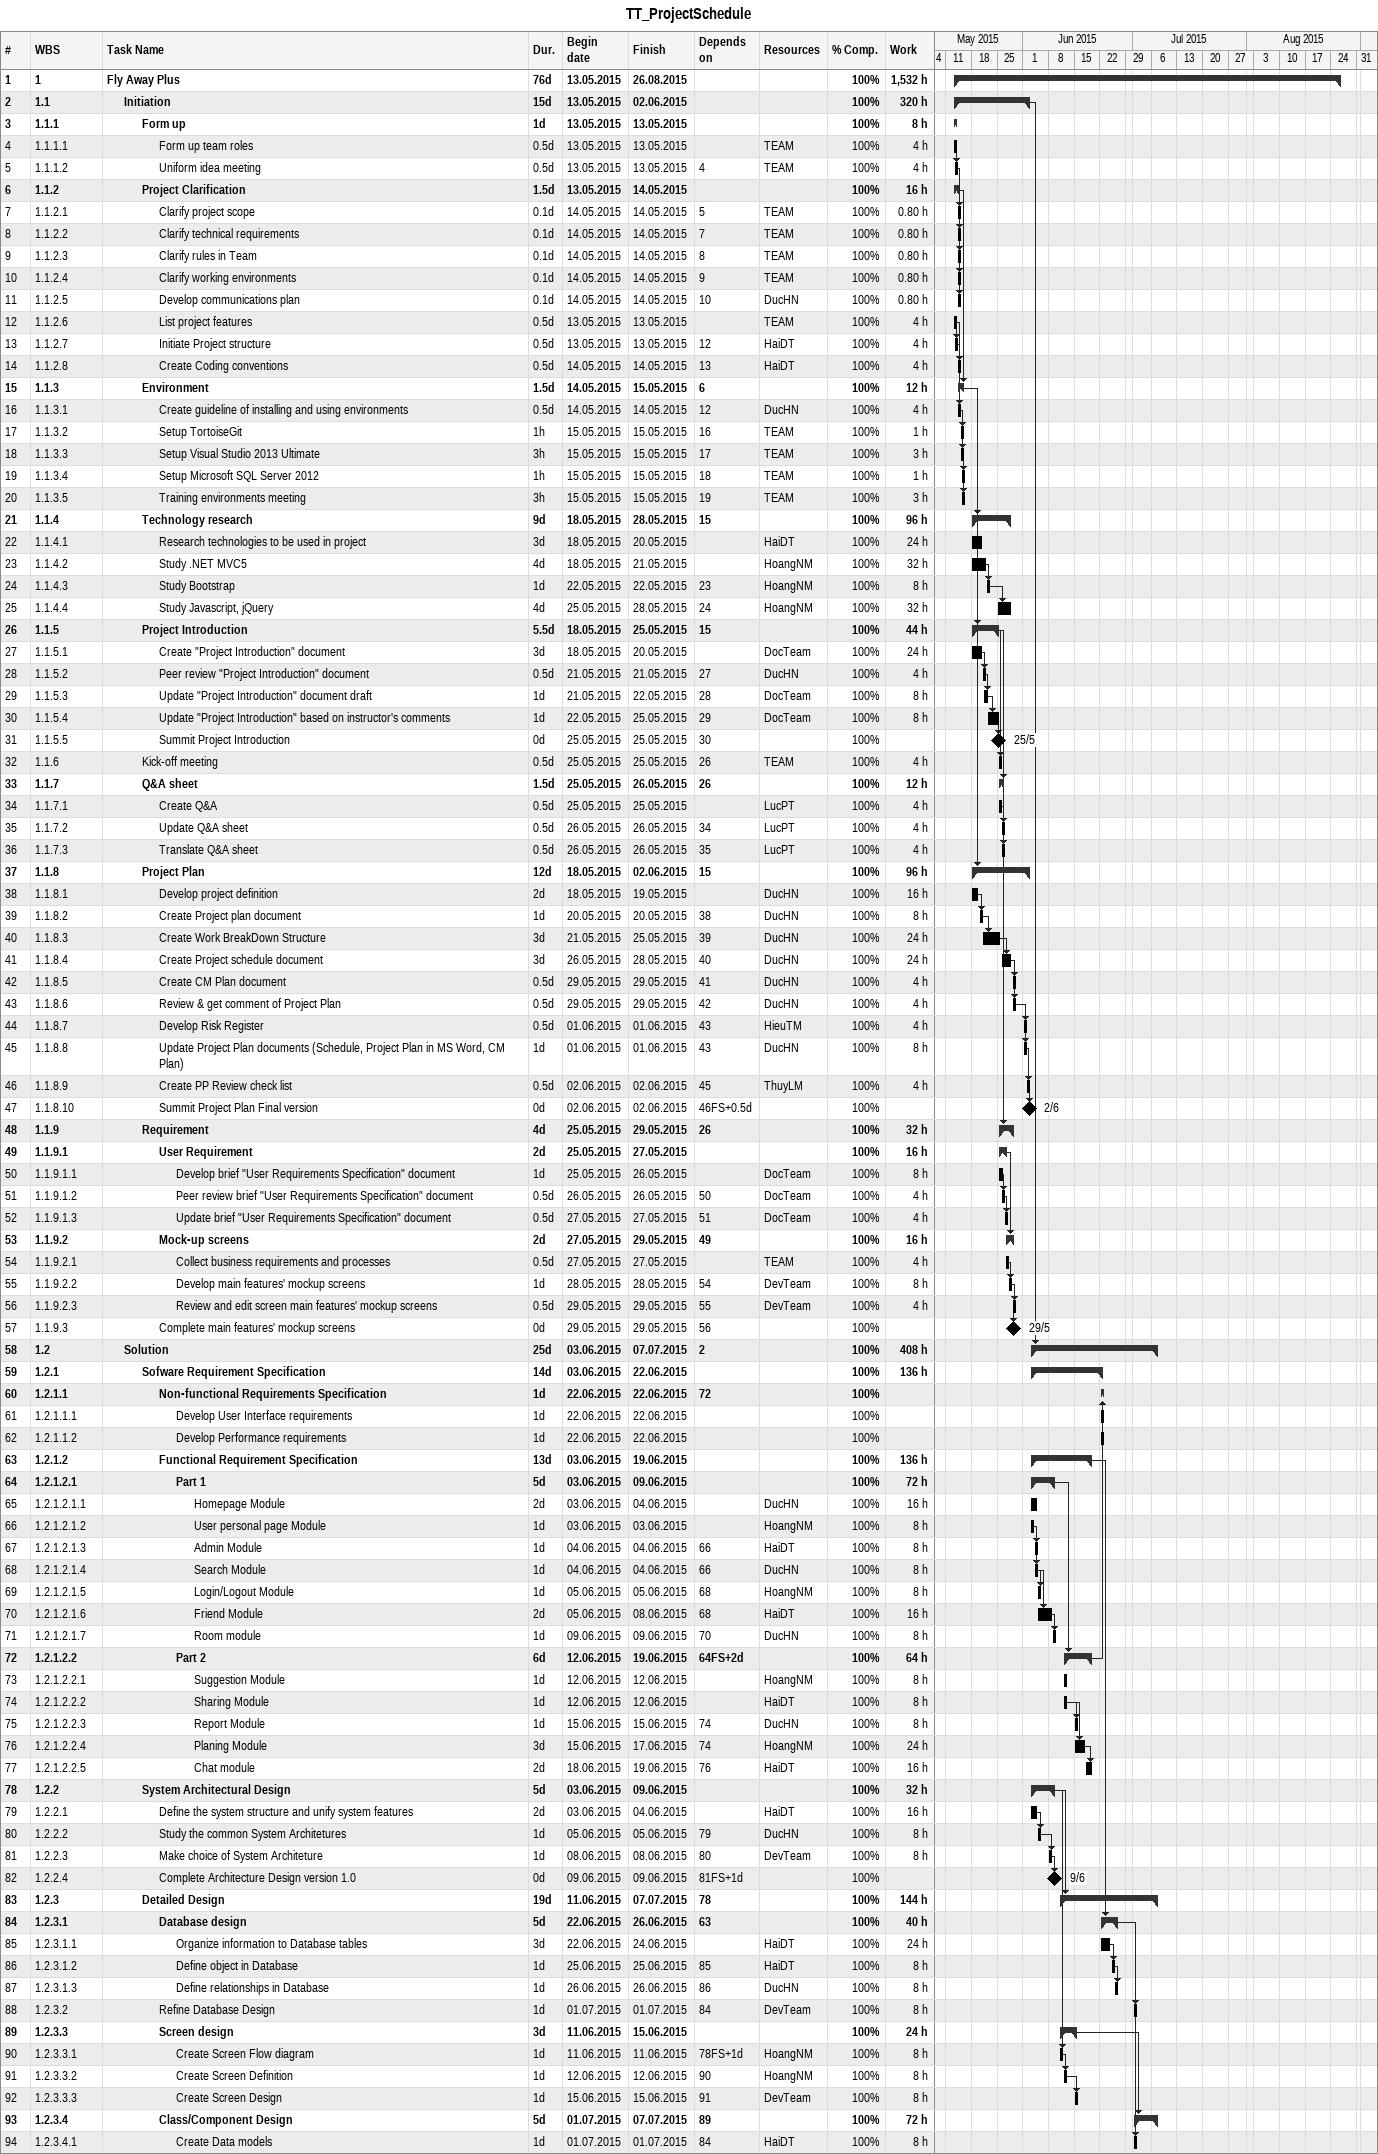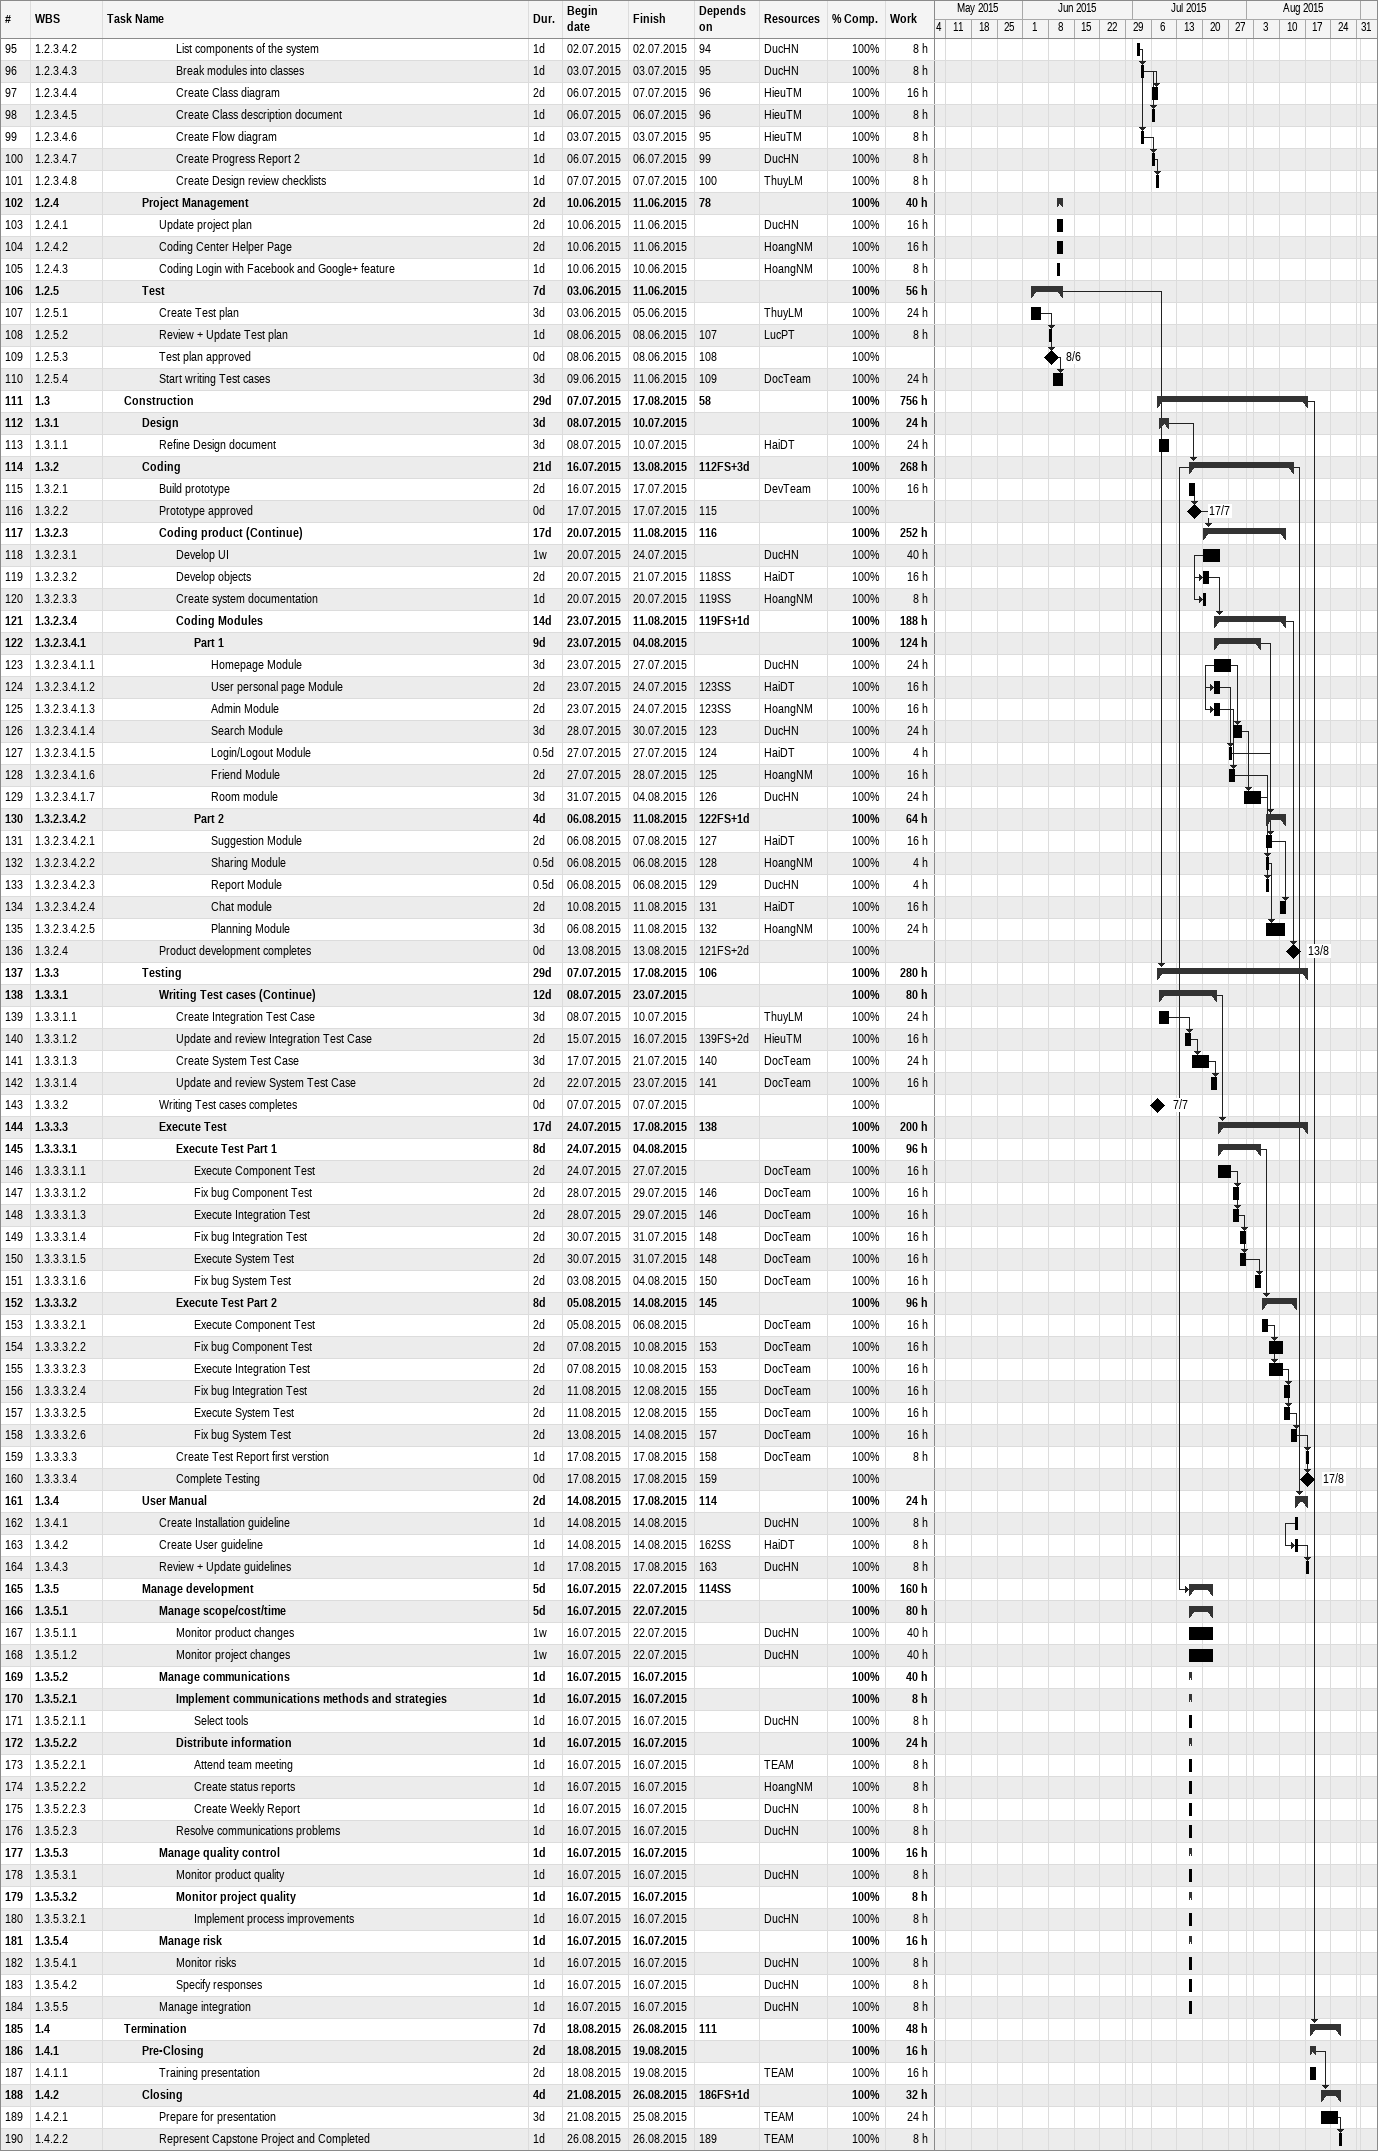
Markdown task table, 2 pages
TT_ProjectSchedule

| ID | WBS | Task | Duration | Start | Finish | Predecessors | Resources | % complete | Work (h) |
|---|---|---|---|---|---|---|---|---|---|
| 1 | 1 | **Fly Away Plus** | 76d | 2015-05-13 | 2015-08-26 |  |  | 100 | 1532 |
| 2 | 1.1 | **Initiation** | 15d | 2015-05-13 | 2015-06-02 |  |  | 100 | 320 |
| 3 | 1.1.1 | **Form up** | 1d | 2015-05-13 | 2015-05-13 |  |  | 100 | 8 |
| 4 | 1.1.1.1 | Form up team roles | 0.5d | 2015-05-13 | 2015-05-13 |  | TEAM | 100 | 4 |
| 5 | 1.1.1.2 | Uniform idea meeting | 0.5d | 2015-05-13 | 2015-05-13 | 4 | TEAM | 100 | 4 |
| 6 | 1.1.2 | **Project Clarification** | 1.5d | 2015-05-13 | 2015-05-14 |  |  | 100 | 16 |
| 7 | 1.1.2.1 | Clarify project scope | 0.1d | 2015-05-14 | 2015-05-14 | 5 | TEAM | 100 | 0.80 |
| 8 | 1.1.2.2 | Clarify technical requirements | 0.1d | 2015-05-14 | 2015-05-14 | 7 | TEAM | 100 | 0.80 |
| 9 | 1.1.2.3 | Clarify rules in Team | 0.1d | 2015-05-14 | 2015-05-14 | 8 | TEAM | 100 | 0.80 |
| 10 | 1.1.2.4 | Clarify working environments | 0.1d | 2015-05-14 | 2015-05-14 | 9 | TEAM | 100 | 0.80 |
| 11 | 1.1.2.5 | Develop communications plan | 0.1d | 2015-05-14 | 2015-05-14 | 10 | DucHN | 100 | 0.80 |
| 12 | 1.1.2.6 | List project features | 0.5d | 2015-05-13 | 2015-05-13 |  | TEAM | 100 | 4 |
| 13 | 1.1.2.7 | Initiate Project structure | 0.5d | 2015-05-13 | 2015-05-13 | 12 | HaiDT | 100 | 4 |
| 14 | 1.1.2.8 | Create Coding conventions | 0.5d | 2015-05-14 | 2015-05-14 | 13 | HaiDT | 100 | 4 |
| 15 | 1.1.3 | **Environment** | 1.5d | 2015-05-14 | 2015-05-15 | 6 |  | 100 | 12 |
| 16 | 1.1.3.1 | Create guideline of installing and using environments | 0.5d | 2015-05-14 | 2015-05-14 | 12 | DucHN | 100 | 4 |
| 17 | 1.1.3.2 | Setup TortoiseGit | 1h | 2015-05-15 | 2015-05-15 | 16 | TEAM | 100 | 1 |
| 18 | 1.1.3.3 | Setup Visual Studio 2013 Ultimate | 3h | 2015-05-15 | 2015-05-15 | 17 | TEAM | 100 | 3 |
| 19 | 1.1.3.4 | Setup Microsoft SQL Server 2012 | 1h | 2015-05-15 | 2015-05-15 | 18 | TEAM | 100 | 1 |
| 20 | 1.1.3.5 | Training environments meeting | 3h | 2015-05-15 | 2015-05-15 | 19 | TEAM | 100 | 3 |
| 21 | 1.1.4 | **Technology research** | 9d | 2015-05-18 | 2015-05-28 | 15 |  | 100 | 96 |
| 22 | 1.1.4.1 | Research technologies to be used in project | 3d | 2015-05-18 | 2015-05-20 |  | HaiDT | 100 | 24 |
| 23 | 1.1.4.2 | Study .NET MVC5 | 4d | 2015-05-18 | 2015-05-21 |  | HoangNM | 100 | 32 |
| 24 | 1.1.4.3 | Study Bootstrap | 1d | 2015-05-22 | 2015-05-22 | 23 | HoangNM | 100 | 8 |
| 25 | 1.1.4.4 | Study Javascript, jQuery | 4d | 2015-05-25 | 2015-05-28 | 24 | HoangNM | 100 | 32 |
| 26 | 1.1.5 | **Project Introduction** | 5.5d | 2015-05-18 | 2015-05-25 | 15 |  | 100 | 44 |
| 27 | 1.1.5.1 | Create "Project Introduction" document | 3d | 2015-05-18 | 2015-05-20 |  | DocTeam | 100 | 24 |
| 28 | 1.1.5.2 | Peer review "Project Introduction" document | 0.5d | 2015-05-21 | 2015-05-21 | 27 | DucHN | 100 | 4 |
| 29 | 1.1.5.3 | Update "Project Introduction" document draft | 1d | 2015-05-21 | 2015-05-22 | 28 | DocTeam | 100 | 8 |
| 30 | 1.1.5.4 | Update "Project Introduction" based on instructor's comments | 1d | 2015-05-22 | 2015-05-25 | 29 | DocTeam | 100 | 8 |
| 31 | 1.1.5.5 | Summit Project Introduction | 0d | 2015-05-25 | 2015-05-25 | 30 |  | 100 |  |
| 32 | 1.1.6 | Kick-off meeting | 0.5d | 2015-05-25 | 2015-05-25 | 26 | TEAM | 100 | 4 |
| 33 | 1.1.7 | **Q&A sheet** | 1.5d | 2015-05-25 | 2015-05-26 | 26 |  | 100 | 12 |
| 34 | 1.1.7.1 | Create Q&A | 0.5d | 2015-05-25 | 2015-05-25 |  | LucPT | 100 | 4 |
| 35 | 1.1.7.2 | Update Q&A sheet | 0.5d | 2015-05-26 | 2015-05-26 | 34 | LucPT | 100 | 4 |
| 36 | 1.1.7.3 | Translate Q&A sheet | 0.5d | 2015-05-26 | 2015-05-26 | 35 | LucPT | 100 | 4 |
| 37 | 1.1.8 | **Project Plan** | 12d | 2015-05-18 | 2015-06-02 | 15 |  | 100 | 96 |
| 38 | 1.1.8.1 | Develop project definition | 2d | 2015-05-18 | 2015-05-19 |  | DucHN | 100 | 16 |
| 39 | 1.1.8.2 | Create Project plan document | 1d | 2015-05-20 | 2015-05-20 | 38 | DucHN | 100 | 8 |
| 40 | 1.1.8.3 | Create Work BreakDown Structure | 3d | 2015-05-21 | 2015-05-25 | 39 | DucHN | 100 | 24 |
| 41 | 1.1.8.4 | Create Project schedule document | 3d | 2015-05-26 | 2015-05-28 | 40 | DucHN | 100 | 24 |
| 42 | 1.1.8.5 | Create CM Plan document | 0.5d | 2015-05-29 | 2015-05-29 | 41 | DucHN | 100 | 4 |
| 43 | 1.1.8.6 | Review & get comment of Project Plan | 0.5d | 2015-05-29 | 2015-05-29 | 42 | DucHN | 100 | 4 |
| 44 | 1.1.8.7 | Develop Risk Register | 0.5d | 2015-06-01 | 2015-06-01 | 43 | HieuTM | 100 | 4 |
| 45 | 1.1.8.8 | Update Project Plan documents (Schedule, Project Plan in MS Word, CM Plan) | 1d | 2015-06-01 | 2015-06-01 | 43 | DucHN | 100 | 8 |
| 46 | 1.1.8.9 | Create PP Review check list | 0.5d | 2015-06-02 | 2015-06-02 | 45 | ThuyLM | 100 | 4 |
| 47 | 1.1.8.10 | Summit Project Plan Final version | 0d | 2015-06-02 | 2015-06-02 | 46FS+0.5d |  | 100 |  |
| 48 | 1.1.9 | **Requirement** | 4d | 2015-05-25 | 2015-05-29 | 26 |  | 100 | 32 |
| 49 | 1.1.9.1 | **User Requirement** | 2d | 2015-05-25 | 2015-05-27 |  |  | 100 | 16 |
| 50 | 1.1.9.1.1 | Develop brief "User Requirements Specification" document | 1d | 2015-05-25 | 2015-05-26 |  | DocTeam | 100 | 8 |
| 51 | 1.1.9.1.2 | Peer review brief "User Requirements Specification" document | 0.5d | 2015-05-26 | 2015-05-26 | 50 | DocTeam | 100 | 4 |
| 52 | 1.1.9.1.3 | Update brief "User Requirements Specification" document | 0.5d | 2015-05-27 | 2015-05-27 | 51 | DocTeam | 100 | 4 |
| 53 | 1.1.9.2 | **Mock-up screens** | 2d | 2015-05-27 | 2015-05-29 | 49 |  | 100 | 16 |
| 54 | 1.1.9.2.1 | Collect business requirements and processes | 0.5d | 2015-05-27 | 2015-05-27 |  | TEAM | 100 | 4 |
| 55 | 1.1.9.2.2 | Develop main features' mockup screens | 1d | 2015-05-28 | 2015-05-28 | 54 | DevTeam | 100 | 8 |
| 56 | 1.1.9.2.3 | Review and edit screen main features' mockup screens | 0.5d | 2015-05-29 | 2015-05-29 | 55 | DevTeam | 100 | 4 |
| 57 | 1.1.9.3 | Complete main features' mockup screens | 0d | 2015-05-29 | 2015-05-29 | 56 |  | 100 |  |
| 58 | 1.2 | **Solution** | 25d | 2015-06-03 | 2015-07-07 | 2 |  | 100 | 408 |
| 59 | 1.2.1 | **Sofware Requirement Specification** | 14d | 2015-06-03 | 2015-06-22 |  |  | 100 | 136 |
| 60 | 1.2.1.1 | **Non-functional Requirements Specification** | 1d | 2015-06-22 | 2015-06-22 | 72 |  | 100 |  |
| 61 | 1.2.1.1.1 | Develop User Interface requirements | 1d | 2015-06-22 | 2015-06-22 |  |  | 100 |  |
| 62 | 1.2.1.1.2 | Develop Performance requirements | 1d | 2015-06-22 | 2015-06-22 |  |  | 100 |  |
| 63 | 1.2.1.2 | **Functional Requirement Specification** | 13d | 2015-06-03 | 2015-06-19 |  |  | 100 | 136 |
| 64 | 1.2.1.2.1 | **Part 1** | 5d | 2015-06-03 | 2015-06-09 |  |  | 100 | 72 |
| 65 | 1.2.1.2.1.1 | Homepage Module | 2d | 2015-06-03 | 2015-06-04 |  | DucHN | 100 | 16 |
| 66 | 1.2.1.2.1.2 | User personal page Module | 1d | 2015-06-03 | 2015-06-03 |  | HoangNM | 100 | 8 |
| 67 | 1.2.1.2.1.3 | Admin Module | 1d | 2015-06-04 | 2015-06-04 | 66 | HaiDT | 100 | 8 |
| 68 | 1.2.1.2.1.4 | Search Module | 1d | 2015-06-04 | 2015-06-04 | 66 | DucHN | 100 | 8 |
| 69 | 1.2.1.2.1.5 | Login/Logout Module | 1d | 2015-06-05 | 2015-06-05 | 68 | HoangNM | 100 | 8 |
| 70 | 1.2.1.2.1.6 | Friend Module | 2d | 2015-06-05 | 2015-06-08 | 68 | HaiDT | 100 | 16 |
| 71 | 1.2.1.2.1.7 | Room module | 1d | 2015-06-09 | 2015-06-09 | 70 | DucHN | 100 | 8 |
| 72 | 1.2.1.2.2 | **Part 2** | 6d | 2015-06-12 | 2015-06-19 | 64FS+2d |  | 100 | 64 |
| 73 | 1.2.1.2.2.1 | Suggestion Module | 1d | 2015-06-12 | 2015-06-12 |  | HoangNM | 100 | 8 |
| 74 | 1.2.1.2.2.2 | Sharing Module | 1d | 2015-06-12 | 2015-06-12 |  | HaiDT | 100 | 8 |
| 75 | 1.2.1.2.2.3 | Report Module | 1d | 2015-06-15 | 2015-06-15 | 74 | DucHN | 100 | 8 |
| 76 | 1.2.1.2.2.4 | Planing Module | 3d | 2015-06-15 | 2015-06-17 | 74 | HoangNM | 100 | 24 |
| 77 | 1.2.1.2.2.5 | Chat module | 2d | 2015-06-18 | 2015-06-19 | 76 | HaiDT | 100 | 16 |
| 78 | 1.2.2 | **System Architectural Design** | 5d | 2015-06-03 | 2015-06-09 |  |  | 100 | 32 |
| 79 | 1.2.2.1 | Define the system structure and unify system features | 2d | 2015-06-03 | 2015-06-04 |  | HaiDT | 100 | 16 |
| 80 | 1.2.2.2 | Study the common System Architetures | 1d | 2015-06-05 | 2015-06-05 | 79 | DucHN | 100 | 8 |
| 81 | 1.2.2.3 | Make choice of System Architeture | 1d | 2015-06-08 | 2015-06-08 | 80 | DevTeam | 100 | 8 |
| 82 | 1.2.2.4 | Complete Architecture Design version 1.0 | 0d | 2015-06-09 | 2015-06-09 | 81FS+1d |  | 100 |  |
| 83 | 1.2.3 | **Detailed Design** | 19d | 2015-06-11 | 2015-07-07 | 78 |  | 100 | 144 |
| 84 | 1.2.3.1 | **Database design** | 5d | 2015-06-22 | 2015-06-26 | 63 |  | 100 | 40 |
| 85 | 1.2.3.1.1 | Organize information to Database tables | 3d | 2015-06-22 | 2015-06-24 |  | HaiDT | 100 | 24 |
| 86 | 1.2.3.1.2 | Define object in Database | 1d | 2015-06-25 | 2015-06-25 | 85 | HaiDT | 100 | 8 |
| 87 | 1.2.3.1.3 | Define relationships in Database | 1d | 2015-06-26 | 2015-06-26 | 86 | DucHN | 100 | 8 |
| 88 | 1.2.3.2 | Refine Database Design | 1d | 2015-07-01 | 2015-07-01 | 84 | DevTeam | 100 | 8 |
| 89 | 1.2.3.3 | **Screen design** | 3d | 2015-06-11 | 2015-06-15 |  |  | 100 | 24 |
| 90 | 1.2.3.3.1 | Create Screen Flow diagram | 1d | 2015-06-11 | 2015-06-11 | 78FS+1d | HoangNM | 100 | 8 |
| 91 | 1.2.3.3.2 | Create Screen Definition | 1d | 2015-06-12 | 2015-06-12 | 90 | HoangNM | 100 | 8 |
| 92 | 1.2.3.3.3 | Create Screen Design | 1d | 2015-06-15 | 2015-06-15 | 91 | DevTeam | 100 | 8 |
| 93 | 1.2.3.4 | **Class/Component Design** | 5d | 2015-07-01 | 2015-07-07 | 89 |  | 100 | 72 |
| 94 | 1.2.3.4.1 | Create Data models | 1d | 2015-07-01 | 2015-07-01 | 84 | HaiDT | 100 | 8 |
| 95 | 1.2.3.4.2 | List components of the system | 1d | 2015-07-02 | 2015-07-02 | 94 | DucHN | 100 | 8 |
| 96 | 1.2.3.4.3 | Break modules into classes | 1d | 2015-07-03 | 2015-07-03 | 95 | DucHN | 100 | 8 |
| 97 | 1.2.3.4.4 | Create Class diagram | 2d | 2015-07-06 | 2015-07-07 | 96 | HieuTM | 100 | 16 |
| 98 | 1.2.3.4.5 | Create Class description document | 1d | 2015-07-06 | 2015-07-06 | 96 | HieuTM | 100 | 8 |
| 99 | 1.2.3.4.6 | Create Flow diagram | 1d | 2015-07-03 | 2015-07-03 | 95 | HieuTM | 100 | 8 |
| 100 | 1.2.3.4.7 | Create Progress Report 2 | 1d | 2015-07-06 | 2015-07-06 | 99 | DucHN | 100 | 8 |
| 101 | 1.2.3.4.8 | Create Design review checklists | 1d | 2015-07-07 | 2015-07-07 | 100 | ThuyLM | 100 | 8 |
| 102 | 1.2.4 | **Project Management** | 2d | 2015-06-10 | 2015-06-11 | 78 |  | 100 | 40 |
| 103 | 1.2.4.1 | Update project plan | 2d | 2015-06-10 | 2015-06-11 |  | DucHN | 100 | 16 |
| 104 | 1.2.4.2 | Coding Center Helper Page | 2d | 2015-06-10 | 2015-06-11 |  | HoangNM | 100 | 16 |
| 105 | 1.2.4.3 | Coding Login with Facebook and Google+ feature | 1d | 2015-06-10 | 2015-06-10 |  | HoangNM | 100 | 8 |
| 106 | 1.2.5 | **Test** | 7d | 2015-06-03 | 2015-06-11 |  |  | 100 | 56 |
| 107 | 1.2.5.1 | Create Test plan | 3d | 2015-06-03 | 2015-06-05 |  | ThuyLM | 100 | 24 |
| 108 | 1.2.5.2 | Review + Update Test plan | 1d | 2015-06-08 | 2015-06-08 | 107 | LucPT | 100 | 8 |
| 109 | 1.2.5.3 | Test plan approved | 0d | 2015-06-08 | 2015-06-08 | 108 |  | 100 |  |
| 110 | 1.2.5.4 | Start writing Test cases | 3d | 2015-06-09 | 2015-06-11 | 109 | DocTeam | 100 | 24 |
| 111 | 1.3 | **Construction** | 29d | 2015-07-07 | 2015-08-17 | 58 |  | 100 | 756 |
| 112 | 1.3.1 | **Design** | 3d | 2015-07-08 | 2015-07-10 |  |  | 100 | 24 |
| 113 | 1.3.1.1 | Refine Design document | 3d | 2015-07-08 | 2015-07-10 |  | HaiDT | 100 | 24 |
| 114 | 1.3.2 | **Coding** | 21d | 2015-07-16 | 2015-08-13 | 112FS+3d |  | 100 | 268 |
| 115 | 1.3.2.1 | Build prototype | 2d | 2015-07-16 | 2015-07-17 |  | DevTeam | 100 | 16 |
| 116 | 1.3.2.2 | Prototype approved | 0d | 2015-07-17 | 2015-07-17 | 115 |  | 100 |  |
| 117 | 1.3.2.3 | **Coding product (Continue)** | 17d | 2015-07-20 | 2015-08-11 | 116 |  | 100 | 252 |
| 118 | 1.3.2.3.1 | Develop UI | 1w | 2015-07-20 | 2015-07-24 |  | DucHN | 100 | 40 |
| 119 | 1.3.2.3.2 | Develop objects | 2d | 2015-07-20 | 2015-07-21 | 118SS | HaiDT | 100 | 16 |
| 120 | 1.3.2.3.3 | Create system documentation | 1d | 2015-07-20 | 2015-07-20 | 119SS | HoangNM | 100 | 8 |
| 121 | 1.3.2.3.4 | **Coding Modules** | 14d | 2015-07-23 | 2015-08-11 | 119FS+1d |  | 100 | 188 |
| 122 | 1.3.2.3.4.1 | **Part 1** | 9d | 2015-07-23 | 2015-08-04 |  |  | 100 | 124 |
| 123 | 1.3.2.3.4.1.1 | Homepage Module | 3d | 2015-07-23 | 2015-07-27 |  | DucHN | 100 | 24 |
| 124 | 1.3.2.3.4.1.2 | User personal page Module | 2d | 2015-07-23 | 2015-07-24 | 123SS | HaiDT | 100 | 16 |
| 125 | 1.3.2.3.4.1.3 | Admin Module | 2d | 2015-07-23 | 2015-07-24 | 123SS | HoangNM | 100 | 16 |
| 126 | 1.3.2.3.4.1.4 | Search Module | 3d | 2015-07-28 | 2015-07-30 | 123 | DucHN | 100 | 24 |
| 127 | 1.3.2.3.4.1.5 | Login/Logout Module | 0.5d | 2015-07-27 | 2015-07-27 | 124 | HaiDT | 100 | 4 |
| 128 | 1.3.2.3.4.1.6 | Friend Module | 2d | 2015-07-27 | 2015-07-28 | 125 | HoangNM | 100 | 16 |
| 129 | 1.3.2.3.4.1.7 | Room module | 3d | 2015-07-31 | 2015-08-04 | 126 | DucHN | 100 | 24 |
| 130 | 1.3.2.3.4.2 | **Part 2** | 4d | 2015-08-06 | 2015-08-11 | 122FS+1d |  | 100 | 64 |
| 131 | 1.3.2.3.4.2.1 | Suggestion Module | 2d | 2015-08-06 | 2015-08-07 | 127 | HaiDT | 100 | 16 |
| 132 | 1.3.2.3.4.2.2 | Sharing Module | 0.5d | 2015-08-06 | 2015-08-06 | 128 | HoangNM | 100 | 4 |
| 133 | 1.3.2.3.4.2.3 | Report Module | 0.5d | 2015-08-06 | 2015-08-06 | 129 | DucHN | 100 | 4 |
| 134 | 1.3.2.3.4.2.4 | Chat module | 2d | 2015-08-10 | 2015-08-11 | 131 | HaiDT | 100 | 16 |
| 135 | 1.3.2.3.4.2.5 | Planning Module | 3d | 2015-08-06 | 2015-08-11 | 132 | HoangNM | 100 | 24 |
| 136 | 1.3.2.4 | Product development completes | 0d | 2015-08-13 | 2015-08-13 | 121FS+2d |  | 100 |  |
| 137 | 1.3.3 | **Testing** | 29d | 2015-07-07 | 2015-08-17 | 106 |  | 100 | 280 |
| 138 | 1.3.3.1 | **Writing Test cases (Continue)** | 12d | 2015-07-08 | 2015-07-23 |  |  | 100 | 80 |
| 139 | 1.3.3.1.1 | Create Integration Test Case | 3d | 2015-07-08 | 2015-07-10 |  | ThuyLM | 100 | 24 |
| 140 | 1.3.3.1.2 | Update and review Integration Test Case | 2d | 2015-07-15 | 2015-07-16 | 139FS+2d | HieuTM | 100 | 16 |
| 141 | 1.3.3.1.3 | Create System Test Case | 3d | 2015-07-17 | 2015-07-21 | 140 | DocTeam | 100 | 24 |
| 142 | 1.3.3.1.4 | Update and review System Test Case | 2d | 2015-07-22 | 2015-07-23 | 141 | DocTeam | 100 | 16 |
| 143 | 1.3.3.2 | Writing Test cases completes | 0d | 2015-07-07 | 2015-07-07 |  |  | 100 |  |
| 144 | 1.3.3.3 | **Execute Test** | 17d | 2015-07-24 | 2015-08-17 | 138 |  | 100 | 200 |
| 145 | 1.3.3.3.1 | **Execute Test Part 1** | 8d | 2015-07-24 | 2015-08-04 |  |  | 100 | 96 |
| 146 | 1.3.3.3.1.1 | Execute Component Test | 2d | 2015-07-24 | 2015-07-27 |  | DocTeam | 100 | 16 |
| 147 | 1.3.3.3.1.2 | Fix bug Component Test | 2d | 2015-07-28 | 2015-07-29 | 146 | DocTeam | 100 | 16 |
| 148 | 1.3.3.3.1.3 | Execute Integration Test | 2d | 2015-07-28 | 2015-07-29 | 146 | DocTeam | 100 | 16 |
| 149 | 1.3.3.3.1.4 | Fix bug Integration Test | 2d | 2015-07-30 | 2015-07-31 | 148 | DocTeam | 100 | 16 |
| 150 | 1.3.3.3.1.5 | Execute System Test | 2d | 2015-07-30 | 2015-07-31 | 148 | DocTeam | 100 | 16 |
| 151 | 1.3.3.3.1.6 | Fix bug System Test | 2d | 2015-08-03 | 2015-08-04 | 150 | DocTeam | 100 | 16 |
| 152 | 1.3.3.3.2 | **Execute Test Part 2** | 8d | 2015-08-05 | 2015-08-14 | 145 |  | 100 | 96 |
| 153 | 1.3.3.3.2.1 | Execute Component Test | 2d | 2015-08-05 | 2015-08-06 |  | DocTeam | 100 | 16 |
| 154 | 1.3.3.3.2.2 | Fix bug Component Test | 2d | 2015-08-07 | 2015-08-10 | 153 | DocTeam | 100 | 16 |
| 155 | 1.3.3.3.2.3 | Execute Integration Test | 2d | 2015-08-07 | 2015-08-10 | 153 | DocTeam | 100 | 16 |
| 156 | 1.3.3.3.2.4 | Fix bug Integration Test | 2d | 2015-08-11 | 2015-08-12 | 155 | DocTeam | 100 | 16 |
| 157 | 1.3.3.3.2.5 | Execute System Test | 2d | 2015-08-11 | 2015-08-12 | 155 | DocTeam | 100 | 16 |
| 158 | 1.3.3.3.2.6 | Fix bug System Test | 2d | 2015-08-13 | 2015-08-14 | 157 | DocTeam | 100 | 16 |
| 159 | 1.3.3.3.3 | Create Test Report first verstion | 1d | 2015-08-17 | 2015-08-17 | 158 | DocTeam | 100 | 8 |
| 160 | 1.3.3.3.4 | Complete Testing | 0d | 2015-08-17 | 2015-08-17 | 159 |  | 100 |  |
| 161 | 1.3.4 | **User Manual** | 2d | 2015-08-14 | 2015-08-17 | 114 |  | 100 | 24 |
| 162 | 1.3.4.1 | Create Installation guideline | 1d | 2015-08-14 | 2015-08-14 |  | DucHN | 100 | 8 |
| 163 | 1.3.4.2 | Create User guideline | 1d | 2015-08-14 | 2015-08-14 | 162SS | HaiDT | 100 | 8 |
| 164 | 1.3.4.3 | Review + Update guidelines | 1d | 2015-08-17 | 2015-08-17 | 163 | DucHN | 100 | 8 |
| 165 | 1.3.5 | **Manage development** | 5d | 2015-07-16 | 2015-07-22 | 114SS |  | 100 | 160 |
| 166 | 1.3.5.1 | **Manage scope/cost/time** | 5d | 2015-07-16 | 2015-07-22 |  |  | 100 | 80 |
| 167 | 1.3.5.1.1 | Monitor product changes | 1w | 2015-07-16 | 2015-07-22 |  | DucHN | 100 | 40 |
| 168 | 1.3.5.1.2 | Monitor project changes | 1w | 2015-07-16 | 2015-07-22 |  | DucHN | 100 | 40 |
| 169 | 1.3.5.2 | **Manage communications** | 1d | 2015-07-16 | 2015-07-16 |  |  | 100 | 40 |
| 170 | 1.3.5.2.1 | **Implement communications methods and strategies** | 1d | 2015-07-16 | 2015-07-16 |  |  | 100 | 8 |
| 171 | 1.3.5.2.1.1 | Select tools | 1d | 2015-07-16 | 2015-07-16 |  | DucHN | 100 | 8 |
| 172 | 1.3.5.2.2 | **Distribute information** | 1d | 2015-07-16 | 2015-07-16 |  |  | 100 | 24 |
| 173 | 1.3.5.2.2.1 | Attend team meeting | 1d | 2015-07-16 | 2015-07-16 |  | TEAM | 100 | 8 |
| 174 | 1.3.5.2.2.2 | Create status reports | 1d | 2015-07-16 | 2015-07-16 |  | HoangNM | 100 | 8 |
| 175 | 1.3.5.2.2.3 | Create Weekly Report | 1d | 2015-07-16 | 2015-07-16 |  | DucHN | 100 | 8 |
| 176 | 1.3.5.2.3 | Resolve communications problems | 1d | 2015-07-16 | 2015-07-16 |  | DucHN | 100 | 8 |
| 177 | 1.3.5.3 | **Manage quality control** | 1d | 2015-07-16 | 2015-07-16 |  |  | 100 | 16 |
| 178 | 1.3.5.3.1 | Monitor product quality | 1d | 2015-07-16 | 2015-07-16 |  | DucHN | 100 | 8 |
| 179 | 1.3.5.3.2 | **Monitor project quality** | 1d | 2015-07-16 | 2015-07-16 |  |  | 100 | 8 |
| 180 | 1.3.5.3.2.1 | Implement process improvements | 1d | 2015-07-16 | 2015-07-16 |  | DucHN | 100 | 8 |
| 181 | 1.3.5.4 | **Manage risk** | 1d | 2015-07-16 | 2015-07-16 |  |  | 100 | 16 |
| 182 | 1.3.5.4.1 | Monitor risks | 1d | 2015-07-16 | 2015-07-16 |  | DucHN | 100 | 8 |
| 183 | 1.3.5.4.2 | Specify responses | 1d | 2015-07-16 | 2015-07-16 |  | DucHN | 100 | 8 |
| 184 | 1.3.5.5 | Manage integration | 1d | 2015-07-16 | 2015-07-16 |  | DucHN | 100 | 8 |
| 185 | 1.4 | **Termination** | 7d | 2015-08-18 | 2015-08-26 | 111 |  | 100 | 48 |
| 186 | 1.4.1 | **Pre-Closing** | 2d | 2015-08-18 | 2015-08-19 |  |  | 100 | 16 |
| 187 | 1.4.1.1 | Training presentation | 2d | 2015-08-18 | 2015-08-19 |  | TEAM | 100 | 16 |
| 188 | 1.4.2 | **Closing** | 4d | 2015-08-21 | 2015-08-26 | 186FS+1d |  | 100 | 32 |
| 189 | 1.4.2.1 | Prepare for presentation | 3d | 2015-08-21 | 2015-08-25 |  | TEAM | 100 | 24 |
| 190 | 1.4.2.2 | Represent Capstone Project and Completed | 1d | 2015-08-26 | 2015-08-26 | 189 | TEAM | 100 | 8 |
